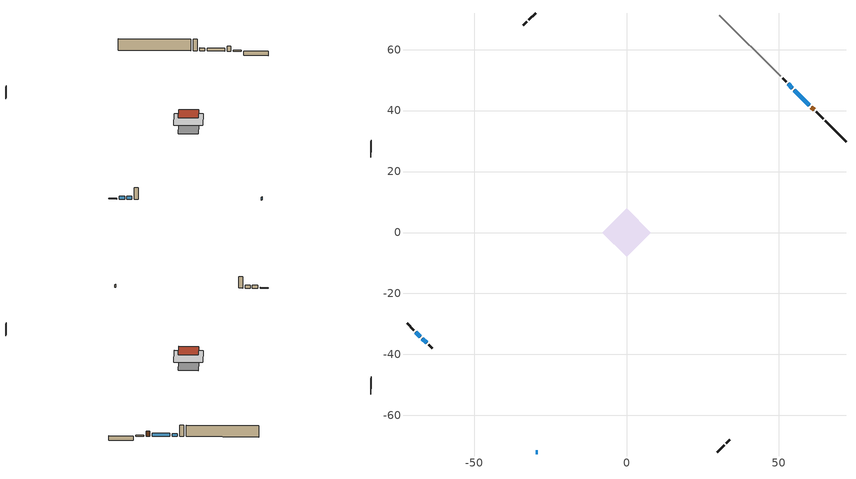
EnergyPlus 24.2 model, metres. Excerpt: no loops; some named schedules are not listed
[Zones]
conditioned space
 floor adiabatic (AdiabaticFloorConstruction): -7.94,0 0,7.94 7.94,0 0,-7.94 z2.75
 floor foundation (Slab1 construction): -5.61,0 0,5.61 5.61,0 0,-5.61 z-1.55
 wall outside (RimJoist1 construction): 29.83,-72.01 32.07,-69.76 / -72.01,-29.83 -69.76,-32.07 / -29.83,72.01 -32.07,69.76 / 64.54,37.3 62.3,39.54 z0.31:0.61
 wall outside (AdiabaticWallConstruction 1): 61.64,40.2 60.69,41.15 z0.31:2.34
 wall outside (AdiabaticWallConstruction): -29.83,-72.01 -29.19,-72.01 / 60.03,41.81 55.09,46.75 / -69.11,-32.73 -67.66,-34.18 / 54.43,47.4 53.03,48.81 / -67.01,-34.83 -65.61,-36.23 z0.31:1.53
 wall outside (Wall1 construction): 32.73,-69.11 33.88,-67.96 / -64.96,-36.88 -63.81,-38.03 / -32.73,69.11 -33.88,67.96 / 52.37,49.47 51.22,50.62 z0.31:5.19
 wall foundation (FoundationWall1 construction): 72.01,29.83 65.2,36.64 z-1.55:0.31
 wall adiabatic (Wall3 construction): 50.57,51.27 30.49,71.35 z0.31:5.19
 window (WindowConstruction 4): -29.83,-72.01 -29.19,-72.01 z0.31:1.53
 window (WindowConstruction): 60.03,41.81 55.09,46.75 z0.31:1.53
 window (WindowConstruction 1): -69.11,-32.73 -67.66,-34.18 z0.31:1.53
 window (WindowConstruction 2): 54.43,47.41 53.03,48.81 z0.31:1.53
 window (WindowConstruction 3): -67.01,-34.83 -65.61,-36.23 z0.31:1.53
 door (Door): 61.64,40.2 60.69,41.15 z0.31:2.34
 ceiling adiabatic (AdiabaticFloorConstruction): 0,-7.94 7.94,0 0,7.94 -7.94,0 z2.75
 roof outside (Roof1 construction): 0,5.61 -5.61,0 0,-5.61 5.61,0 z5.19
[Building]
Building 1: Terrain=Suburbs
[Site:Location]
Montreal Intl AP_QC: Latitude {deg}=45.47; Longitude {deg}=-73.74; Time Zone {hr}=-5; Elevation {m}=36; Keep Site Location Information=Yes
[Site:GroundTemperature:Shallow]
2.07863, -0.316383, -0.508184, 0.628371, 5.19101, 9.73239, 13.6695, 16.1636, 16.3755, 14.347, 10.5102, 6.10817
[Site:WaterMainsTemperature]
Calculation Method=Schedule; Temperature Schedule=mains temperature schedule
[Material] Roughness=Rough; Thermal Absorptance=0.9
Name | Thickness {m} | Conductivity {W/m-K} | Density {kg/m3} | Specific Heat {J/kg-K} | Solar Absorptance | Visible Absorptance
asphalt or fiberglass shingles | 0.00635 | 0.162714 | 1121.4 | 1465.45 | 0.4 | 0.4
concrete 4.0 in. | 0.1016 | 1.803125 | 2242.8 | 837.4 | 0.7 | 0.7
concrete 8.0 in. | 0.2032 | 1.803125 | 2242.8 | 837.4 | 0.7 | 0.7
door material | 0.04445 | 0.0451087 | 512.64 | 1214.23 | 0.7 | 0.7
exterior vertical ins | 0.0277816 | 0.029427 | 32.04 | 1214.23 | 0.7 | 0.7
floor covering | 0.0127 | 0.0433444 | 54.468 | 1339.84 | 0.6 | 0.6
floor rigid ins; wall rigid ins 2 | 0.512978 | 0.029427 | 32.04 | 1214.23 | 0.7 | 0.7
floor stud and cavity | 0.1397 | 1.75129 | 37.0049 | 1207.88 | 0.7 | 0.7
furniture material conditioned space 1 | 0.1524 | 0.115458 | 640.8 | 1214.23 | 0.6 | 0.6
gypsum board | 0.00254 | 0.160291 | 801 | 837.4 | 0.6 | 0.6
gypsum board 1 | 0.0127 | 0.160291 | 801 | 837.4 | 0.6 | 0.6
gypsum board 2 | 0.0127 | 0.160291 | 801 | 837.4 | 0.7 | 0.7
osb sheathing 0.5 in. | 0.0127 | 0.115458 | 512.64 | 1214.23 | 0.7 | 0.7
osb sheathing 0.75 in. | 0.01905 | 0.115458 | 512.64 | 1214.23 | 0.7 | 0.7
osb sheathing 2.0 in. | 0.0508 | 0.115458 | 512.64 | 1214.23 | 0.7 | 0.7
rim joist stud and cavity | 0.0508 | 0.353641 | 125.044 | 1163.47 | 0.6 | 0.6
roof stud and cavity | 0.0889 | 0.469051 | 50.32683 | 1063.81 | 0.7 | 0.7
wall rigid ins | 0.051816 | 0.029427 | 32.04 | 1214.23 | 0.7 | 0.7
wall rigid ins 1 | 0.051816 | 0.029427 | 32.04 | 1214.23 | 0.4 | 0.4
wall stud and cavity | 0.1397 | 0.158046 | 139.0536 | 1170.24 | 0.7 | 0.7
wall stud and cavity 1 | 0.1397 | 0.133445 | 139.0536 | 1170.24 | 0.7 | 0.7
wall stud and cavity 2 | 0.0889 | 0.380278 | 52.3479 | 1209.89 | 0.7 | 0.7
wall stud and cavity 3 | 0.0889 | 0.391764 | 83.0341 | 1211.67 | 0.7 | 0.7
wood siding | 0.0254 | 0.102417 | 544.68 | 1172.36 | 0.4 | 0.4
wood siding 1; wood siding 2; wood siding 3 | 0.0254 | 0.102417 | 544.68 | 1172.36 | 0.7 | 0.7
[WindowMaterial:SimpleGlazingSystem]
Name | U-Factor {W/m2-K} | Solar Heat Gain Coefficient
WindowMaterial | 2.79698 | 0.72
WindowMaterial 1 | 2.986628 | 0.55
WindowMaterial 2 | 2.98776 | 0.55
WindowMaterial 3 | 2.989467 | 0.54
WindowMaterial 4 | 6.83007 | 0.72
[Construction]
AdiabaticFloorConstruction: floor stud and cavity, floor rigid ins, osb sheathing 0.75 in., floor covering
AdiabaticWallConstruction: wood siding 2, wall rigid ins 2, wall stud and cavity 2, gypsum board 1
AdiabaticWallConstruction 1: wood siding 3, wall rigid ins 2, wall stud and cavity 2, gypsum board 1
Door: door material
FoundationWall1 construction: concrete 8.0 in., gypsum board 2
furniture construction conditioned space 1: furniture material conditioned space 1
PartitionWallConstruction: gypsum board 1, wall stud and cavity 3, gypsum board 1
RimJoist1 construction: wood siding 1, osb sheathing 2.0 in., rim joist stud and cavity
Roof1 construction: asphalt or fiberglass shingles, roof stud and cavity, gypsum board
Slab1 construction: concrete 4.0 in.
Wall1 construction: wood siding, wall rigid ins, osb sheathing 0.5 in., wall stud and cavity, gypsum board 1
Wall3 construction: wall rigid ins 1, osb sheathing 0.5 in., wall stud and cavity 1, gypsum board 1
WindowConstruction: WindowMaterial
WindowConstruction 1: WindowMaterial 1
WindowConstruction 2: WindowMaterial 2
WindowConstruction 3: WindowMaterial 3
WindowConstruction 4: WindowMaterial 4
[Zone]
conditioned space: Multiplier=1; Volume {m3}=476.8; Part of Total Floor Area=Yes
[Space]
conditioned space 1: Zone=conditioned space; Volume {m3}=476.8
[SurfaceProperty:ExposedFoundationPerimeter]
Slab1: Exposed Perimeter Calculation Method=TotalExposedPerimeter; Total Exposed Perimeter {m}=9.63202
[InternalMass] Zone or ZoneList=conditioned space; Space or SpaceList=conditioned space 1
Name | Construction | Surface Area {m2}
furniture mass conditioned space 1 | furniture construction conditioned space 1 | 75.5603
partition wall mass | PartitionWallConstruction | 188.901
[Lights]
interior lighting: Zone or ZoneList or Space or SpaceList=conditioned space 1; Schedule=interior lighting schedule; Design Level Calculation Method=LightingLevel; Lighting Level {W}=343.2; Return Air Fraction=0; Fraction Radiant=0.6; Fraction Visible=0.2; Fraction Replaceable=1
[People]
occupants: Zone or ZoneList or Space or SpaceList=conditioned space 1; Number of People Schedule=occupants schedule; Number of People Calculation Method=People; Number of People=3; Fraction Radiant=0.314171; Sensible Heat Fraction=0.56303; Activity Level Schedule=occupants activity schedule; Carbon Dioxide Generation Rate {m3/s-W}=0; Enable ASHRAE 55 Comfort Warnings=No; Mean Radiant Temperature Calculation Type=EnclosureAveraged
[ElectricEquipment] Zone or ZoneList or Space or SpaceList=conditioned space 1; Design Level Calculation Method=EquipmentLevel
Name | Schedule | Design Level {W} | Fraction Latent | Fraction Radiant | Fraction Lost
clothes dryer | clothes dryer schedule | 140.772 | 0.015 | 0.081 | 0.85
clothes washer | clothes washer schedule | 32.1985 | 0.03 | 0.162 | 0.7
cooking range | cooking range schedule | 208.969 | 0.08 | 0.432 | 0.2
dishwasher | dishwasher schedule | 66.8632 | 0.3 | 0.18 | 0.4
fridge | fridge schedule | 72.9452 | 0 | 0.6 | 0
mech vent bath fan 0 | mech vent bath fan 0 schedule | 50.2 | 0 | 0 | 1
mech vent bath fan 1 | mech vent bath fan 1 schedule | 50.2 | 0 | 0 | 1
mech vent house fan | mech vent house fan schedule | 0 | 0 | 0 | 1
mech vent house fan cfis | mech vent house fan cfis schedule | 0 | 0 | 0 | 0
mech vent range fan 0 | mech vent range fan 0 schedule | 57 | 0 | 0 | 1
misc plug loads | misc plug loads schedule | 494.7 | 0.045 | 0.513 | 0.1
whole house fan | Always On Discrete | 0 | 0 | 0 | 1
[OtherEquipment] Zone or ZoneList or Space or SpaceList=conditioned space 1; Design Level Calculation Method=EquipmentLevel
Name | Fuel Type | Schedule | Design Level {W} | Fraction Latent | Fraction Radiant | Fraction Lost
clothes dryer 1 | Electricity | clothes dryer schedule | 0 | 0.015 | 0.081 | 0.85
cooking range 1 | Electricity | cooking range schedule | 0 | 0.08 | 0.432 | 0.2
general water use latent | None | general water use schedule | 59.3978 | 1 | 0 | 0
general water use sensible | None | general water use schedule | -58.539 | 0 | 0.6 | 0
mech vent house fan latent load | None | Always On Discrete | 0 | 1 | 0 | 0
mech vent house fan sensible load | None | Always On Discrete | 0 | 0 | 0 | 0
water heater energy adjustment1 | Electricity | Always On Discrete | 0.01 | 0 | 0 | 1
[ZoneInfiltration:DesignFlowRate] Zone or ZoneList or Space or SpaceList=conditioned space 1; Schedule=Always On Discrete; Design Flow Rate Calculation Method=Flow/Zone; Design Flow Rate {m3/s}=0
infil flow; natural vent flow; whole house fan flow
[AvailabilityManager:Scheduled]
air source heat pump airloop Availability Manager: Schedule=Always On Discrete
[Foundation:Kiva]
Foundation Kiva 1: Initial Indoor Air Temperature {C}=18; Wall Height Above Grade {m}=0.310012; Wall Depth Below Slab {m}=0.2032; Custom Block Material Name 1=exterior vertical ins; Custom Block Depth 1 {m}=1.86001; Custom Block X Position 1 {m}=0.2159; Custom Block Z Position 1 {m}=0
[Foundation:Kiva:Settings]
Soil Conductivity {W/m-K}=0.849921; Soil Density {kg/m3}=1842.3; Soil Specific Heat {J/kg-K}=418.7; Ground Solar Absorptivity=0.9; Ground Thermal Absorptivity=0.9; Ground Surface Roughness {m}=0.03; Far-Field Width {m}=40; Deep-Ground Boundary Condition=ZeroFlux; Deep-Ground Depth {m}=40; Minimum Cell Dimension {m}=0.2; Maximum Cell Growth Coefficient=3; Simulation Timestep=Timestep
[Exterior:Lights]
exterior lighting: Schedule=exterior lighting schedule; Design Level {W}=75.6
[EnergyManagementSystem:GlobalVariable]
air_source_heat_pump_airloop_Fan_RTF
infil_program_Qfan
infil_program_Qinf
natural_vent_program_Qnv
natural_vent_program_Qwhf
[EnergyManagementSystem:Sensor]
Name | Output:Variable or Output:Meter Index Key | Output:Variable or Output:Meter
airflow_gain | infil flow | Infiltration Sensible Heat Gain Energy
airflow_gain_1 | natural vent flow | Infiltration Sensible Heat Gain Energy
airflow_gain_2 | whole house fan flow | Infiltration Sensible Heat Gain Energy
airflow_loss | infil flow | Infiltration Sensible Heat Loss Energy
airflow_loss_1 | natural vent flow | Infiltration Sensible Heat Loss Energy
airflow_loss_2 | whole house fan flow | Infiltration Sensible Heat Loss Energy
clg_load_cond |  | Cooling:EnergyTransfer:Zone:CONDITIONED SPACE
clg_sp_s; clg_sp_s_1 | cooling setpoint | Schedule Value
clothes_dryer_exhaust_0_sch_s | clothes dryer exhaust 0 schedule | Schedule Value
cool_season | cooling season schedule | Schedule Value
htg_load_cond |  | Heating:EnergyTransfer:Zone:CONDITIONED SPACE
htg_sp_s; htg_sp_s_1 | heating setpoint | Schedule Value
ig_ee_conv | clothes dryer | Electric Equipment Convective Heating Energy
ig_ee_conv_2 | cooking range | Electric Equipment Convective Heating Energy
ig_ee_conv_4 | fridge | Electric Equipment Convective Heating Energy
ig_ee_conv_5 | misc plug loads | Electric Equipment Convective Heating Energy
ig_ee_conv_6 | whole house fan | Electric Equipment Convective Heating Energy
ig_ee_rad | clothes dryer | Electric Equipment Radiant Heating Energy
ig_ee_rad_2 | cooking range | Electric Equipment Radiant Heating Energy
ig_ee_rad_4 | fridge | Electric Equipment Radiant Heating Energy
ig_ee_rad_5 | misc plug loads | Electric Equipment Radiant Heating Energy
ig_ee_rad_6 | whole house fan | Electric Equipment Radiant Heating Energy
ig_lgt_conv | interior lighting | Lights Convective Heating Energy
ig_lgt_rad | interior lighting | Lights Radiant Heating Energy
ig_lgt_vis | interior lighting | Lights Visible Radiation Heating Energy
ig_oe_conv | clothes dryer 1 | Other Equipment Convective Heating Energy
ig_oe_conv_1 | cooking range 1 | Other Equipment Convective Heating Energy
ig_oe_conv_2 | general water use latent | Other Equipment Convective Heating Energy
ig_oe_conv_3 | general water use sensible | Other Equipment Convective Heating Energy
ig_oe_conv_4 | water heater energy adjustment1 | Other Equipment Convective Heating Energy
ig_oe_rad | clothes dryer 1 | Other Equipment Radiant Heating Energy
ig_oe_rad_1 | cooking range 1 | Other Equipment Radiant Heating Energy
ig_oe_rad_2 | general water use latent | Other Equipment Radiant Heating Energy
ig_oe_rad_3 | general water use sensible | Other Equipment Radiant Heating Energy
ig_oe_rad_4 | water heater energy adjustment1 | Other Equipment Radiant Heating Energy
ig_ppl_conv | occupants | People Convective Heating Energy
ig_ppl_rad | occupants | People Radiant Heating Energy
im_conv | furniture mass conditioned space 1 | Surface Inside Face Convection Heat Gain Energy
im_conv_1 | partition wall mass | Surface Inside Face Convection Heat Gain Energy
im_ig | furniture mass conditioned space 1 | Surface Inside Face Internal Gains Radiation Heat Gain Energy
im_ig_1 | partition wall mass | Surface Inside Face Internal Gains Radiation Heat Gain Energy
im_lgt | furniture mass conditioned space 1 | Surface Inside Face Lights Radiation Heat Gain Energy
im_lgt_1 | partition wall mass | Surface Inside Face Lights Radiation Heat Gain Energy
im_sol | furniture mass conditioned space 1 | Surface Inside Face Solar Radiation Heat Gain Energy
im_sol_1 | partition wall mass | Surface Inside Face Solar Radiation Heat Gain Energy
im_surf | furniture mass conditioned space 1 | Surface Inside Face Net Surface Thermal Radiation Heat Gain Energy
im_surf_1 | partition wall mass | Surface Inside Face Net Surface Thermal Radiation Heat Gain Energy
mech_vent_bath_fan_0_sch_s | mech vent bath fan 0 schedule | Schedule Value
mech_vent_bath_fan_1_sch_s | mech vent bath fan 1 schedule | Schedule Value
mech_vent_range_fan_0_sch_s | mech vent range fan 0 schedule | Schedule Value
mv_conv | mech vent bath fan 0 | Electric Equipment Convective Heating Energy
mv_conv_1 | mech vent bath fan 1 | Electric Equipment Convective Heating Energy
mv_conv_2 | mech vent house fan | Electric Equipment Convective Heating Energy
mv_conv_3 | mech vent house fan cfis | Electric Equipment Convective Heating Energy
mv_conv_4 | mech vent range fan 0 | Electric Equipment Convective Heating Energy
mv_conv_5 | mech vent house fan latent load | Other Equipment Convective Heating Energy
mv_conv_6 | mech vent house fan sensible load | Other Equipment Convective Heating Energy
mv_rad | mech vent bath fan 0 | Electric Equipment Radiant Heating Energy
mv_rad_1 | mech vent bath fan 1 | Electric Equipment Radiant Heating Energy
mv_rad_2 | mech vent house fan | Electric Equipment Radiant Heating Energy
mv_rad_3 | mech vent house fan cfis | Electric Equipment Radiant Heating Energy
mv_rad_4 | mech vent range fan 0 | Electric Equipment Radiant Heating Energy
mv_rad_5 | mech vent house fan latent load | Other Equipment Radiant Heating Energy
mv_rad_6 | mech vent house fan sensible load | Other Equipment Radiant Heating Energy
natural_vent_s | natural vent schedule | Schedule Value
out_pb_s |  | Site Outdoor Air Barometric Pressure
out_wt_s |  | Site Outdoor Air Humidity Ratio
site_vw_s |  | Site Wind Speed
ss_back_out | Window1 | Surface Window Shortwave from Zone Back Out Window Heat Transfer Rate
ss_back_out_1 | Window2 | Surface Window Shortwave from Zone Back Out Window Heat Transfer Rate
ss_back_out_2 | Window3 | Surface Window Shortwave from Zone Back Out Window Heat Transfer Rate
ss_back_out_3 | Window6 | Surface Window Shortwave from Zone Back Out Window Heat Transfer Rate
ss_back_out_4 | Window8 | Surface Window Shortwave from Zone Back Out Window Heat Transfer Rate
ss_conv | Door1 | Surface Inside Face Convection Heat Gain Energy
ss_conv_1 | Window1 | Surface Inside Face Convection Heat Gain Energy
ss_conv_2 | Window2 | Surface Inside Face Convection Heat Gain Energy
ss_conv_3 | Window3 | Surface Inside Face Convection Heat Gain Energy
ss_conv_4 | Window6 | Surface Inside Face Convection Heat Gain Energy
ss_conv_5 | Window8 | Surface Inside Face Convection Heat Gain Energy
ss_ig | Door1 | Surface Inside Face Internal Gains Radiation Heat Gain Energy
ss_ig_1 | Window1 | Surface Inside Face Internal Gains Radiation Heat Gain Energy
ss_ig_2 | Window2 | Surface Inside Face Internal Gains Radiation Heat Gain Energy
ss_ig_3 | Window3 | Surface Inside Face Internal Gains Radiation Heat Gain Energy
ss_ig_4 | Window6 | Surface Inside Face Internal Gains Radiation Heat Gain Energy
ss_ig_5 | Window8 | Surface Inside Face Internal Gains Radiation Heat Gain Energy
ss_lgt | Door1 | Surface Inside Face Lights Radiation Heat Gain Energy
ss_sol | Door1 | Surface Inside Face Solar Radiation Heat Gain Energy
ss_surf | Door1 | Surface Inside Face Net Surface Thermal Radiation Heat Gain Energy
ss_surf_1 | Window1 | Surface Inside Face Net Surface Thermal Radiation Heat Gain Energy
ss_surf_2 | Window2 | Surface Inside Face Net Surface Thermal Radiation Heat Gain Energy
ss_surf_3 | Window3 | Surface Inside Face Net Surface Thermal Radiation Heat Gain Energy
ss_surf_4 | Window6 | Surface Inside Face Net Surface Thermal Radiation Heat Gain Energy
ss_surf_5 | Window8 | Surface Inside Face Net Surface Thermal Radiation Heat Gain Energy
ss_trans_in | Window1 | Surface Window Transmitted Solar Radiation Rate
ss_trans_in_1 | Window2 | Surface Window Transmitted Solar Radiation Rate
ss_trans_in_2 | Window3 | Surface Window Transmitted Solar Radiation Rate
ss_trans_in_3 | Window6 | Surface Window Transmitted Solar Radiation Rate
ss_trans_in_4 | Window8 | Surface Window Transmitted Solar Radiation Rate
ss_trans_out | Window1 | Surface Inside Face Initial Transmitted Diffuse Transmitted Out Window Solar Radiation Rate
ss_trans_out_1 | Window2 | Surface Inside Face Initial Transmitted Diffuse Transmitted Out Window Solar Radiation Rate
ss_trans_out_2 | Window3 | Surface Inside Face Initial Transmitted Diffuse Transmitted Out Window Solar Radiation Rate
ss_trans_out_3 | Window6 | Surface Inside Face Initial Transmitted Diffuse Transmitted Out Window Solar Radiation Rate
ss_trans_out_4 | Window8 | Surface Inside Face Initial Transmitted Diffuse Transmitted Out Window Solar Radiation Rate
s_conv | FoundationWall1 | Surface Inside Face Convection Heat Gain Energy
s_conv_1 | inferred conditioned ceiling | Surface Inside Face Convection Heat Gain Energy
s_conv_10 | Wall1:225 | Surface Inside Face Convection Heat Gain Energy
s_conv_11 | Wall1:315 | Surface Inside Face Convection Heat Gain Energy
s_conv_12 | Wall1:45 | Surface Inside Face Convection Heat Gain Energy
s_conv_13 | Wall3 | Surface Inside Face Convection Heat Gain Energy
s_conv_2 | inferred conditioned floor | Surface Inside Face Convection Heat Gain Energy
s_conv_3 | RimJoist1:135 | Surface Inside Face Convection Heat Gain Energy
s_conv_4 | RimJoist1:225 | Surface Inside Face Convection Heat Gain Energy
s_conv_5 | RimJoist1:315 | Surface Inside Face Convection Heat Gain Energy
s_conv_6 | RimJoist1:45 | Surface Inside Face Convection Heat Gain Energy
s_conv_7 | Roof1 | Surface Inside Face Convection Heat Gain Energy
s_conv_8 | Slab1 | Surface Inside Face Convection Heat Gain Energy
s_conv_9 | Wall1:135 | Surface Inside Face Convection Heat Gain Energy
s_ig | FoundationWall1 | Surface Inside Face Internal Gains Radiation Heat Gain Energy
s_ig_1 | inferred conditioned ceiling | Surface Inside Face Internal Gains Radiation Heat Gain Energy
s_ig_10 | Wall1:225 | Surface Inside Face Internal Gains Radiation Heat Gain Energy
s_ig_11 | Wall1:315 | Surface Inside Face Internal Gains Radiation Heat Gain Energy
s_ig_12 | Wall1:45 | Surface Inside Face Internal Gains Radiation Heat Gain Energy
s_ig_13 | Wall3 | Surface Inside Face Internal Gains Radiation Heat Gain Energy
s_ig_2 | inferred conditioned floor | Surface Inside Face Internal Gains Radiation Heat Gain Energy
s_ig_3 | RimJoist1:135 | Surface Inside Face Internal Gains Radiation Heat Gain Energy
s_ig_4 | RimJoist1:225 | Surface Inside Face Internal Gains Radiation Heat Gain Energy
s_ig_5 | RimJoist1:315 | Surface Inside Face Internal Gains Radiation Heat Gain Energy
s_ig_6 | RimJoist1:45 | Surface Inside Face Internal Gains Radiation Heat Gain Energy
s_ig_7 | Roof1 | Surface Inside Face Internal Gains Radiation Heat Gain Energy
s_ig_8 | Slab1 | Surface Inside Face Internal Gains Radiation Heat Gain Energy
s_ig_9 | Wall1:135 | Surface Inside Face Internal Gains Radiation Heat Gain Energy
s_lgt | FoundationWall1 | Surface Inside Face Lights Radiation Heat Gain Energy
s_lgt_1 | inferred conditioned ceiling | Surface Inside Face Lights Radiation Heat Gain Energy
s_lgt_10 | Wall1:225 | Surface Inside Face Lights Radiation Heat Gain Energy
s_lgt_11 | Wall1:315 | Surface Inside Face Lights Radiation Heat Gain Energy
s_lgt_12 | Wall1:45 | Surface Inside Face Lights Radiation Heat Gain Energy
s_lgt_13 | Wall3 | Surface Inside Face Lights Radiation Heat Gain Energy
s_lgt_2 | inferred conditioned floor | Surface Inside Face Lights Radiation Heat Gain Energy
s_lgt_3 | RimJoist1:135 | Surface Inside Face Lights Radiation Heat Gain Energy
s_lgt_4 | RimJoist1:225 | Surface Inside Face Lights Radiation Heat Gain Energy
s_lgt_5 | RimJoist1:315 | Surface Inside Face Lights Radiation Heat Gain Energy
s_lgt_6 | RimJoist1:45 | Surface Inside Face Lights Radiation Heat Gain Energy
s_lgt_7 | Roof1 | Surface Inside Face Lights Radiation Heat Gain Energy
s_lgt_8 | Slab1 | Surface Inside Face Lights Radiation Heat Gain Energy
s_lgt_9 | Wall1:135 | Surface Inside Face Lights Radiation Heat Gain Energy
s_sol | FoundationWall1 | Surface Inside Face Solar Radiation Heat Gain Energy
s_sol_1 | inferred conditioned ceiling | Surface Inside Face Solar Radiation Heat Gain Energy
s_sol_10 | Wall1:225 | Surface Inside Face Solar Radiation Heat Gain Energy
s_sol_11 | Wall1:315 | Surface Inside Face Solar Radiation Heat Gain Energy
s_sol_12 | Wall1:45 | Surface Inside Face Solar Radiation Heat Gain Energy
s_sol_13 | Wall3 | Surface Inside Face Solar Radiation Heat Gain Energy
s_sol_2 | inferred conditioned floor | Surface Inside Face Solar Radiation Heat Gain Energy
s_sol_3 | RimJoist1:135 | Surface Inside Face Solar Radiation Heat Gain Energy
s_sol_4 | RimJoist1:225 | Surface Inside Face Solar Radiation Heat Gain Energy
s_sol_5 | RimJoist1:315 | Surface Inside Face Solar Radiation Heat Gain Energy
s_sol_6 | RimJoist1:45 | Surface Inside Face Solar Radiation Heat Gain Energy
s_sol_7 | Roof1 | Surface Inside Face Solar Radiation Heat Gain Energy
s_sol_8 | Slab1 | Surface Inside Face Solar Radiation Heat Gain Energy
s_sol_9 | Wall1:135 | Surface Inside Face Solar Radiation Heat Gain Energy
s_surf | FoundationWall1 | Surface Inside Face Net Surface Thermal Radiation Heat Gain Energy
s_surf_1 | inferred conditioned ceiling | Surface Inside Face Net Surface Thermal Radiation Heat Gain Energy
s_surf_10 | Wall1:225 | Surface Inside Face Net Surface Thermal Radiation Heat Gain Energy
s_surf_11 | Wall1:315 | Surface Inside Face Net Surface Thermal Radiation Heat Gain Energy
s_surf_12 | Wall1:45 | Surface Inside Face Net Surface Thermal Radiation Heat Gain Energy
s_surf_13 | Wall3 | Surface Inside Face Net Surface Thermal Radiation Heat Gain Energy
s_surf_2 | inferred conditioned floor | Surface Inside Face Net Surface Thermal Radiation Heat Gain Energy
s_surf_3 | RimJoist1:135 | Surface Inside Face Net Surface Thermal Radiation Heat Gain Energy
s_surf_4 | RimJoist1:225 | Surface Inside Face Net Surface Thermal Radiation Heat Gain Energy
s_surf_5 | RimJoist1:315 | Surface Inside Face Net Surface Thermal Radiation Heat Gain Energy
s_surf_6 | RimJoist1:45 | Surface Inside Face Net Surface Thermal Radiation Heat Gain Energy
s_surf_7 | Roof1 | Surface Inside Face Net Surface Thermal Radiation Heat Gain Energy
s_surf_8 | Slab1 | Surface Inside Face Net Surface Thermal Radiation Heat Gain Energy
s_surf_9 | Wall1:135 | Surface Inside Face Net Surface Thermal Radiation Heat Gain Energy
tout_db; tout_db_1 | Environment | Site Outdoor Air Drybulb Temperature
[EnergyManagementSystem:Actuator]
Name | Actuated Component Unique | Actuated Component Type | Actuated Component Control Type
fridge_schedule_act | fridge schedule | Schedule:Constant | Schedule Value
infil_flow_act | infil flow | Zone Infiltration | Air Exchange Flow Rate
mech_vent_house_fan_cfis_act | mech vent house fan cfis | ElectricEquipment | Electricity Rate
mech_vent_house_fan_latent_load_act | mech vent house fan latent load | OtherEquipment | Power Level
mech_vent_house_fan_sensible_load_act | mech vent house fan sensible load | OtherEquipment | Power Level
natural_vent_flow_act | natural vent flow | Zone Infiltration | Air Exchange Flow Rate
Sequential_Fraction_Schedule_act | Sequential Fraction Schedule | Schedule:Constant | Schedule Value
water_heater_ec_adj_act | water heater energy adjustment1 | OtherEquipment | Power Level
whole_house_fan_act | whole house fan | ElectricEquipment | Electricity Rate
whole_house_fan_flow_act | whole house fan flow | Zone Infiltration | Air Exchange Flow Rate
[EnergyManagementSystem:Program]
air_source_heat_pump_supply_fan_disaggregate_program: Set air_source_heat_pump_supply_fan_clg = 0; Set air_source_heat_pump_supply_fan_primary_htg = 0; If air_source_heat_pump_clg_coil_s > 0; Set air_source_heat_pump_supply_fan_clg = air_source_heat_pump_supply_fan_s; Else; Set air_source_heat_pump_supply_fan_primary_htg = air_source_heat_pump_supply_fan_s; EndIf
air_source_heat_pump_supply_fan_power_program: If tout_db_1 < -17.78; Set air_source_heat_pump_supply_fan_pressure_rise_act = 0; Set air_source_heat_pump_supply_fan_total_efficiency_act = 1; Else; Set air_source_heat_pump_supply_fan_pressure_rise_act = NULL; Set air_source_heat_pump_supply_fan_total_efficiency_act = NULL; EndIf
